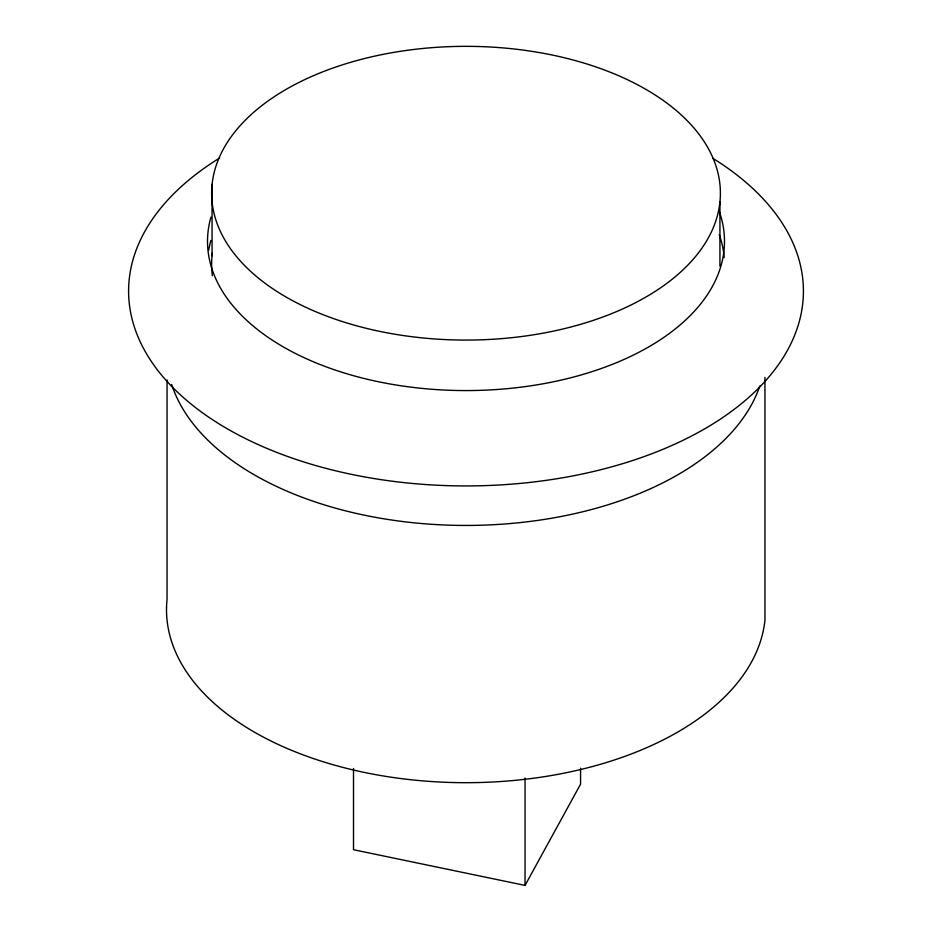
<?xml version="1.0" encoding="UTF-8"?>
<svg xmlns="http://www.w3.org/2000/svg" width="932" height="932" viewBox="0 0 932 932"><rect width="100%" height="100%" fill="white"/><g stroke="black" fill="none" stroke-linecap="round" stroke-linejoin="round"><path stroke-width="1.4" d="M353.508 768.469L353.508 849.716L525.042 885.4L580.566 784.162L580.566 768.201M764.951 377.413L764.951 620.13A299.487 172.909 0 0 1 448.082 782.379A299.487 172.909 0 0 1 167.049 599.439L167.049 379.976M719.935 201.999A254.389 146.872 0 0 1 325.851 315.773A254.389 146.872 0 0 1 352.214 61.85A254.389 146.872 0 0 1 719.935 201.999L719.935 266.226M525.042 778.045L525.042 885.4M212.065 184.42L212.065 255.787M719.236 211.401A258.49 149.237 0 0 1 471.091 390.543A258.49 149.237 0 0 1 210.923 217.179M212.345 275.709A254.389 146.872 0 0 1 212.391 253.073M759.825 385.999A299.487 172.909 0 0 1 464.649 525.438A299.487 172.909 0 0 1 171.663 384.462M712.77 158.265A337.419 194.811 0 0 1 701.621 430.572A337.419 194.811 0 0 1 229.843 430.258A337.419 194.811 0 0 1 219.742 157.951M208.733 250.114A258.49 149.237 0 0 1 210.923 240.421M719.236 234.643A258.49 149.237 0 0 1 724.211 257.616"/></g></svg>
